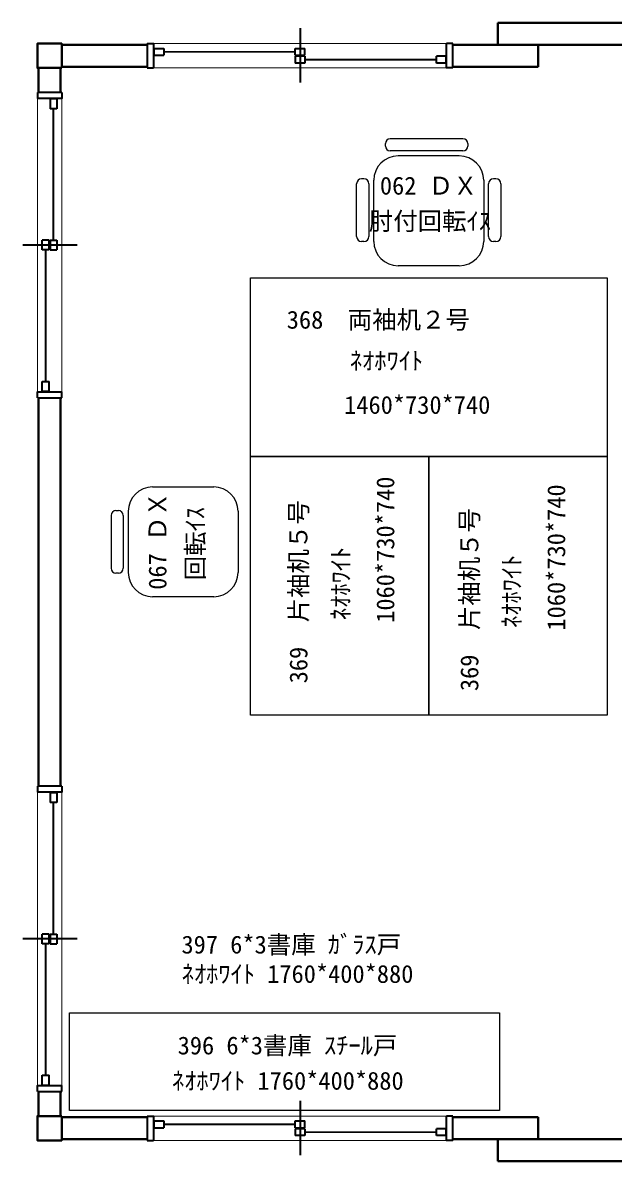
# Model space of a CAD drawing. Units: millimetres, scale not verified. Extents: x -9739 to 9926, y -7081 to 6901.
# Drawn here: x -3379 to -962, y -2026 to 2634 of the extents above; entities that cross this region are included whole.
import ezdxf
from ezdxf.enums import TextEntityAlignment as Align

# ---------------------------------------------------------------- set-up
doc = ezdxf.new("R2010")
doc.units = ezdxf.units.MM
doc.header["$LTSCALE"] = 50
doc.layers.add('0-1', color=3, linetype='Continuous', lineweight=35)
doc.layers.add('0-2', color=7, linetype='Continuous', lineweight=25)
doc.styles.add('ＭＳ ゴシック', font='')
doc.styles.get('ＭＳ ゴシック').set_extended_font_data('MS Gothic')

msp = doc.modelspace()

# ---------------------------------------------------------------- linework, layer by layer
at = {"layer": '0-1'}
for p, q in [((-2244.1, 2611.55), (-2244.1, 2389.44)), ((-2869.09, 2549.07), (-2869.09, 2449.07)), ((-2842.1, 2529.07), (-2842.1, 2501.07)), ((-2842.1, 2529.07), (-2802.1, 2529.07)), ((-2802.1, 2529.07), (-2802.1, 2501.07)), ((-2264.1, 2529.07), (-2224.1, 2529.07)), ((-2264.1, 2501.07), (-2264.1, 2529.07)), ((-2224.1, 2501.07), (-2224.1, 2529.07)), ((-1619.1, 2549.07), (-1644.1, 2549.07)), ((-1619.1, 2449.07), (-1619.1, 2549.07)), ((-2842.1, 2501.07), (-2802.1, 2501.07)), ((-2264.1, 2501.07), (-2224.1, 2501.07)), ((-2264.1, 2497.07), (-2264.1, 2469.07)), ((-2224.1, 2497.07), (-2264.1, 2497.07)), ((-2224.1, 2497.07), (-2224.1, 2469.07)), ((-1686.1, 2469.07), (-1686.1, 2497.07)), ((-1646.1, 2497.07), (-1686.1, 2497.07)), ((-1646.1, 2469.07), (-1646.1, 2497.07)), ((-2869.09, 2449.07), (-2844.09, 2449.07)), ((-2224.1, 2469.07), (-2264.1, 2469.07)), ((-1646.1, 2469.07), (-1686.1, 2469.07)), ((-3319.1, 2349.07), (-3319.1, 2324.07)), ((-3219.09, 2349.07), (-3319.1, 2349.07)), ((-3267.1, 2322.07), (-3267.1, 2282.07)), ((-3239.1, 2322.07), (-3267.1, 2322.07)), ((-3239.1, 2322.07), (-3239.1, 2282.07)), ((-3239.1, 2282.07), (-3267.1, 2282.07)), ((-3299.09, 1704.07), (-3299.09, 1744.07)), ((-3271.09, 1744.07), (-3299.09, 1744.07)), ((-3271.09, 1704.07), (-3271.09, 1744.07)), ((-3267.1, 1744.07), (-3267.1, 1704.07)), ((-3267.1, 1744.07), (-3239.1, 1744.07)), ((-3239.1, 1744.07), (-3239.1, 1704.07)), ((-3156.61, 1724.07), (-3378.73, 1724.07)), ((-3271.09, 1704.07), (-3299.09, 1704.07)), ((-3267.1, 1704.07), (-3239.1, 1704.07)), ((-3299.09, 1166.07), (-3271.09, 1166.07)), ((-3299.09, 1126.07), (-3299.09, 1166.07)), ((-3271.09, 1126.07), (-3271.09, 1166.07)), ((-3299.09, 1126.07), (-3271.09, 1126.07)), ((-3219.09, 1099.07), (-3219.09, 1124.07)), ((-3319.1, 1099.07), (-3219.09, 1099.07)), ((-3319.1, -490.93), (-3319.1, -515.93)), ((-3219.09, -490.93), (-3319.1, -490.93)), ((-3267.1, -517.93), (-3267.1, -557.93)), ((-3239.1, -517.93), (-3267.1, -517.93)), ((-3239.1, -557.93), (-3267.1, -557.93)), ((-3239.1, -517.93), (-3239.1, -557.93)), ((-3156.61, -1115.93), (-3378.73, -1115.93)), ((-3299.09, -1135.93), (-3299.09, -1095.93)), ((-3271.09, -1095.93), (-3299.09, -1095.93)), ((-3271.09, -1135.93), (-3271.09, -1095.93)), ((-3267.1, -1095.93), (-3267.1, -1135.93)), ((-3267.1, -1095.93), (-3239.1, -1095.93)), ((-3239.1, -1095.93), (-3239.1, -1135.93)), ((-3271.09, -1135.93), (-3299.09, -1135.93)), ((-3267.1, -1135.93), (-3239.1, -1135.93)), ((-3299.09, -1673.93), (-3271.09, -1673.93)), ((-3299.09, -1713.93), (-3299.09, -1673.93)), ((-3271.09, -1713.93), (-3271.09, -1673.93)), ((-3299.09, -1713.93), (-3271.09, -1713.93)), ((-3219.09, -1740.93), (-3219.09, -1715.93)), ((-3319.1, -1740.93), (-3219.09, -1740.93)), ((-2244.1, -1778.45), (-2244.1, -2000.56)), ((-2869.09, -1840.93), (-2869.09, -1940.93)), ((-2842.1, -1860.93), (-2842.1, -1888.93)), ((-2842.1, -1860.93), (-2802.1, -1860.93)), ((-2802.1, -1860.93), (-2802.1, -1888.93)), ((-2264.1, -1860.93), (-2224.1, -1860.93)), ((-2264.1, -1888.93), (-2264.1, -1860.93)), ((-2224.1, -1888.93), (-2224.1, -1860.93)), ((-1619.1, -1840.93), (-1644.1, -1840.93)), ((-1619.1, -1940.93), (-1619.1, -1840.93)), ((-2842.1, -1888.93), (-2802.1, -1888.93)), ((-2264.1, -1888.93), (-2224.1, -1888.93)), ((-2264.1, -1892.93), (-2264.1, -1920.93)), ((-2224.1, -1892.93), (-2264.1, -1892.93)), ((-2224.1, -1892.93), (-2224.1, -1920.93)), ((-1686.1, -1920.93), (-1686.1, -1892.93)), ((-1646.1, -1892.93), (-1686.1, -1892.93)), ((-1646.1, -1920.93), (-1646.1, -1892.93)), ((-2869.09, -1940.93), (-2844.09, -1940.93)), ((-2224.1, -1920.93), (-2264.1, -1920.93)), ((-1646.1, -1920.93), (-1686.1, -1920.93))]:
    msp.add_line(p, q, dxfattribs=at)
at = {"layer": '0-1', "color": 2, "lineweight": 40}
for p, q in [((-1434.09, 2544.07), (-1434.09, 2634.07)), ((-1434.09, 2634.07), (635.9, 2634.07)), ((-2869.1, 2544.07), (-3219.09, 2544.07)), ((-1269.1, 2544.07), (-1619.1, 2544.07)), ((-1314.09, 2544.07), (635.9, 2544.07)), ((-1269.1, 2544.07), (-1269.1, 2454.07)), ((-3314.09, 2449.07), (-3314.09, 2349.07)), ((-3224.1, 2449.07), (-3224.1, 2349.07)), ((-2869.1, 2454.07), (-3219.09, 2454.07)), ((-1269.1, 2454.07), (-1619.1, 2454.07)), ((-3314.09, 1099.07), (-3314.09, -490.93)), ((-3224.1, 1099.07), (-3224.1, -490.93)), ((-3314.09, -1740.93), (-3314.09, -1840.93)), ((-3224.1, -1740.93), (-3224.1, -1840.93)), ((-2869.1, -1845.93), (-3219.09, -1845.93)), ((-1269.1, -1845.93), (-1619.1, -1845.93)), ((-2869.1, -1935.93), (-3219.09, -1935.93)), ((-1434.09, -1935.93), (-1434.09, -2025.93)), ((-1314.09, -1935.93), (-814.09, -1935.93)), ((-814.09, -2025.93), (-1434.09, -2025.93))]:
    msp.add_line(p, q, dxfattribs=at)
at = {"layer": '0-1', "color": 4, "lineweight": 18}
for p, q in [((-2844.09, 2549.07), (-1644.1, 2549.07)), ((-2264.1, 2517.07), (-2802.1, 2517.07)), ((-2264.1, 2513.07), (-2802.1, 2513.07)), ((-2224.1, 2485.07), (-1686.1, 2485.07)), ((-2224.1, 2481.07), (-1686.1, 2481.07)), ((-1644.1, 2449.07), (-2844.09, 2449.07)), ((-3319.1, 1124.07), (-3319.1, 2324.07)), ((-3219.09, 2324.07), (-3219.09, 1124.07)), ((-3255.09, 1744.07), (-3255.09, 2282.07)), ((-3251.1, 1744.07), (-3251.1, 2282.07)), ((-3287.1, 1704.07), (-3287.1, 1166.07)), ((-3283.1, 1704.07), (-3283.1, 1166.07)), ((-3319.1, -1715.93), (-3319.1, -515.93)), ((-3255.09, -1095.93), (-3255.09, -557.93)), ((-3251.1, -1095.93), (-3251.1, -557.93)), ((-3219.09, -515.93), (-3219.09, -1715.93)), ((-3287.1, -1135.93), (-3287.1, -1673.93)), ((-3283.1, -1135.93), (-3283.1, -1673.93)), ((-2844.09, -1840.93), (-1644.1, -1840.93)), ((-2264.1, -1872.93), (-2802.1, -1872.93)), ((-2264.1, -1876.93), (-2802.1, -1876.93)), ((-2224.1, -1904.93), (-1686.1, -1904.93)), ((-2224.1, -1908.93), (-1686.1, -1908.93)), ((-1644.1, -1940.93), (-2844.09, -1940.93))]:
    msp.add_line(p, q, dxfattribs=at)
at = {"layer": '0-1', "color": 2, "lineweight": 40}
for points in [[(-3219.09, 2449.07), (-3219.09, 2549.07), (-3319.1, 2549.07), (-3319.1, 2449.07)], [(-3219.09, -1840.93), (-3319.1, -1840.93), (-3319.1, -1940.93), (-3219.09, -1940.93)]]:
    msp.add_lwpolyline(points, close=True, dxfattribs=at)
at = {"layer": '0-1'}
for points in [[(-2869.09, 2549.07), (-2844.09, 2549.07), (-2844.09, 2449.07)], [(-1619.1, 2449.07), (-1644.1, 2449.07), (-1644.1, 2549.07)], [(-3219.09, 2349.07), (-3219.09, 2324.07), (-3319.1, 2324.07)], [(-3319.1, 1099.07), (-3319.1, 1124.07), (-3219.09, 1124.07)], [(-3219.09, -490.93), (-3219.09, -515.93), (-3319.1, -515.93)], [(-3319.1, -1740.93), (-3319.1, -1715.93), (-3219.09, -1715.93)], [(-2869.09, -1840.93), (-2844.09, -1840.93), (-2844.09, -1940.93)], [(-1619.1, -1940.93), (-1644.1, -1940.93), (-1644.1, -1840.93)]]:
    msp.add_lwpolyline(points, dxfattribs=at)
at = {"layer": '0-1', "color": 2, "lineweight": 40}
msp.add_lwpolyline([(-1269.1, -1845.93), (-1269.1, -1935.93), (-1619.1, -1935.93)], dxfattribs=at)
at = {"layer": '0-2'}
for p, q in [((-1577.14, 2159.36), (-1874.91, 2159.36)), ((-1894.91, 2129.36), (-1894.91, 2139.36)), ((-1577.14, 2109.36), (-1874.91, 2109.36)), ((-1557.15, 2139.36), (-1557.15, 2129.36)), ((-1592.32, 2089.36), (-1842.32, 2089.36)), ((-2012.32, 1758.59), (-2012.32, 1975.04)), ((-1982.32, 1995.04), (-1992.32, 1995.04)), ((-1962.32, 1975.04), (-1962.32, 1758.59)), ((-1942.32, 1739.36), (-1942.32, 1989.36)), ((-1492.32, 1989.36), (-1492.32, 1739.36)), ((-1472.32, 1758.59), (-1472.32, 1975.04)), ((-1442.32, 1995.04), (-1452.32, 1995.04)), ((-1422.32, 1975.04), (-1422.32, 1758.59)), ((-1982.32, 1738.59), (-1992.32, 1738.59)), ((-1442.32, 1738.59), (-1452.32, 1738.59)), ((-1592.32, 1639.36), (-1842.32, 1639.36)), ((-2847.32, 734.36), (-2597.32, 734.36)), ((-3017.32, 617.37), (-3017.32, 401.24)), ((-2997.32, 637.36), (-2987.32, 637.36)), ((-2967.32, 617.37), (-2967.32, 401.24)), ((-2947.32, 634.36), (-2947.32, 384.36)), ((-2497.32, 634.36), (-2497.32, 384.36)), ((-2987.32, 381.24), (-2997.32, 381.24)), ((-2597.32, 284.36), (-2847.32, 284.36))]:
    msp.add_line(p, q, dxfattribs=at)
for points in [[(-2447.32, 859.36), (-2447.32, 1589.36), (-987.32, 1589.36), (-987.32, 859.36)], [(-2447.32, 859.36), (-1717.32, 859.36), (-1717.32, -200.64), (-2447.32, -200.64)], [(-987.32, -200.64), (-1717.32, -200.64), (-1717.32, 859.36), (-987.32, 859.36)], [(-3187.46, -1817.96), (-3187.46, -1417.96), (-1427.46, -1417.96), (-1427.46, -1817.96)]]:
    msp.add_lwpolyline(points, close=True, dxfattribs=at)
for centre, radius, start, end in [((-1874.91, 2139.36), 20, 90, 180), ((-1874.91, 2139.36), 20, 90, 180), ((-1577.14, 2139.36), 20, 0, 90), ((-1874.91, 2129.36), 20, 180, 270), ((-1577.14, 2129.36), 20, 270, 0), ((-1842.32, 1989.36), 100, 90, 180), ((-1592.32, 1989.36), 100, 0, 90), ((-1992.32, 1975.04), 20, 90, 180), ((-1982.32, 1975.04), 20, 0, 90), ((-1452.32, 1975.04), 20, 90, 180), ((-1442.32, 1975.04), 20, 0, 90), ((-1992.32, 1758.59), 20, 180, 270), ((-1982.32, 1758.59), 20, 270, 0), ((-1842.32, 1739.36), 100, 180, 270), ((-1592.32, 1739.36), 100, 270, 0), ((-1452.32, 1758.59), 20, 180, 270), ((-1442.32, 1758.59), 20, 270, 0), ((-2847.32, 634.36), 100, 90, 180), ((-2597.32, 634.36), 100, 0, 90), ((-2997.32, 617.37), 20, 90, 180), ((-2987.32, 617.37), 20, 0, 90), ((-2997.32, 401.24), 20, 180, 270), ((-2987.32, 401.24), 20, 270, 0), ((-2847.32, 384.36), 100, 180, 270), ((-2597.32, 384.36), 100, 270, 0)]:
    msp.add_arc(centre, radius, start, end, dxfattribs=at)

# ---------------------------------------------------------------- texts
at = {"layer": '0-2', "color": 4, "style": 'ＭＳ ゴシック'}
for s, p in [('062 ＤＸ', (-1917.15, 1908.6)), ('肘付回転ｲｽ', (-1962.65, 1763.83)), ('368\u3000両袖机２号', (-2298.37, 1359.94)), ('ﾈｵﾎﾜｲﾄ', (-2040.13, 1192.34)), ('1460*730*740', (-2063.53, 1011.31)), ('397 6*3書庫 ｶﾞﾗｽ戸', (-2729.31, -1197.78)), ('ﾈｵﾎﾜｲﾄ 1760*400*880', (-2728.38, -1317.83)), ('396 6*3書庫 ｽﾁｰﾙ戸', (-2744.89, -1610.71)), ('ﾈｵﾎﾜｲﾄ 1760*400*880', (-2768.17, -1755.19))]:
    msp.add_text(s, height=73.31, dxfattribs=at).set_placement(p, align=Align.BOTTOM_LEFT)
for s, p in [('1060*730*740', (-1836.32, 178)), ('1060*730*740', (-1136.85, 146.21)), ('067 ＤＸ', (-2768.74, 313.27)), ('369\u3000片袖机５号', (-2191.84, -69.79)), ('回転ｲｽ', (-2614.31, 351.87)), ('369\u3000片袖机５号', (-1492.37, -101.58)), ('ﾈｵﾎﾜｲﾄ', (-2019.47, 188.77)), ('ﾈｵﾎﾜｲﾄ', (-1320, 156.99))]:
    msp.add_text(s, height=73.31, rotation=90, dxfattribs=at).set_placement(p, align=Align.BOTTOM_LEFT)

doc.saveas('drawing.dxf')
